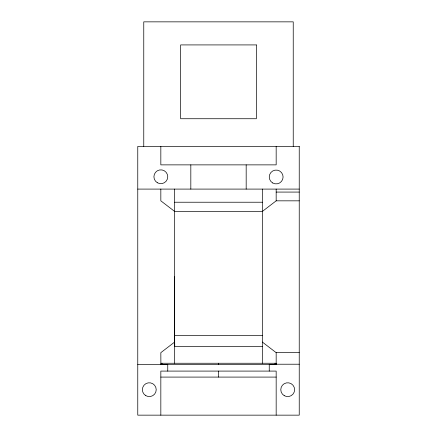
<?xml version="1.0" encoding="UTF-8"?>
<svg xmlns="http://www.w3.org/2000/svg" width="437" height="437" viewBox="0 0 437 437"><rect width="100%" height="100%" fill="white"/><g stroke="black" fill="none" stroke-linecap="round" stroke-linejoin="round"><path stroke-width="0.66" d="M174.674 363.251L174.674 276.747M161.974 364.316L161.985 363.251L160.832 364.403L137.764 364.403M299.236 200.834L276.168 200.834L262.326 211.453L174.674 211.453L160.832 200.834L160.832 189.09M174.674 189.09L174.674 342.04L160.832 352.659L160.892 364.327L276.108 364.327L269.247 364.305L269.247 371.089M160.832 364.403L167.753 364.305L167.753 371.089M137.764 189.09L299.236 189.09M276.168 192.078L299.236 192.078M174.674 202.227L262.326 202.227M174.745 335.523L262.326 335.523M262.326 346.503L174.745 346.503L174.674 342.04M262.326 342.04L276.168 352.659L299.236 352.659M160.832 363.251L276.168 363.251L276.108 364.327L275.015 363.251L275.173 364.316M276.168 364.218L299.236 364.218M160.832 377.087L276.168 377.087M293.238 146.417L293.238 21.85L143.762 21.85L143.762 146.417M276.168 146.417L276.168 164.869L160.832 164.869L160.832 146.417M276.168 189.09L276.168 200.834M276.168 352.659L276.168 364.403M276.168 415.15L276.168 371.089L160.832 371.089L160.832 415.15M262.326 189.09L262.326 363.251M246.178 164.869L246.178 189.09M218.5 363.251L218.5 364.305M218.5 371.089L218.5 377.087M190.822 164.869L190.822 189.09M256.333 44.918L180.667 44.918L180.667 118.733L256.333 118.733L256.333 44.918M299.236 146.417L137.764 146.417L137.764 415.15L299.236 415.15L299.236 146.417M157.369 182.759A6.921 6.921 0 0 0 167.753 176.767A6.921 6.921 0 0 0 157.369 170.774A6.921 6.921 0 0 0 157.369 182.759M145.838 395.676A6.921 6.921 0 0 0 156.217 389.684A6.921 6.921 0 0 0 145.838 383.691A6.921 6.921 0 0 0 145.838 395.676M284.241 395.676A6.921 6.921 0 0 0 294.62 389.684A6.921 6.921 0 0 0 284.241 383.691A6.921 6.921 0 0 0 284.241 395.676M272.71 182.972A6.921 6.921 0 0 0 283.089 176.98A6.921 6.921 0 0 0 272.71 170.987A6.921 6.921 0 0 0 272.71 182.972"/></g></svg>
